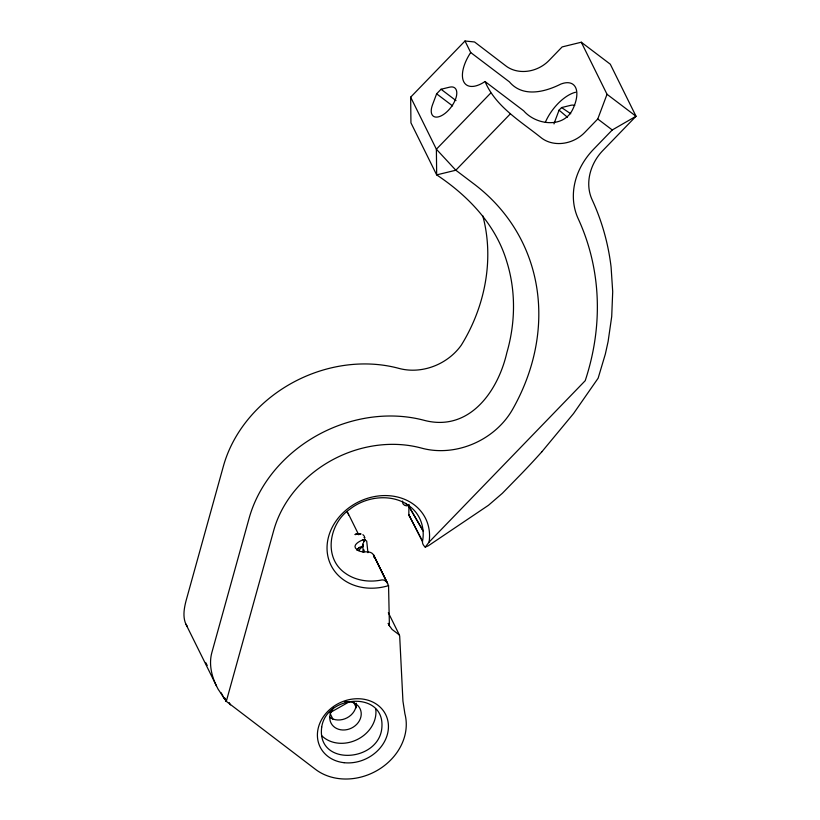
<?xml version="1.0" encoding="UTF-8"?>
<svg xmlns="http://www.w3.org/2000/svg" width="820" height="820" viewBox="0 0 820 820"><rect width="100%" height="100%" fill="white"/><g stroke="black" fill="none" stroke-linecap="round" stroke-linejoin="round"><path stroke-width="1.23" d="M410.133 517.594L408.811 514.704L408.954 504.423M482.754 215.721C494.573 259.386 484.876 307.162 461.26 345.21C447.658 364.346 422.023 374.514 399.135 368.446A132.02 111.592 -26.3 0 0 223.399 466.17L186.078 600.691C184.131 608.204 182.614 616.609 185.812 623.999L218.079 689.128L226.31 701.346L315.577 769.426A54.919 46.422 -26.3 0 0 379.024 769.355A54.919 46.422 -26.3 0 0 404.906 713.82L402.938 701.12L399.678 635.92L399.022 634.69L392.073 629.432L389.408 625.701L388.557 585.634L373.469 554.75C369.779 549.226 361.487 554.238 356.843 549.492C351.329 545.413 359.549 541.097 363.034 539.816L364.305 541.231L364.531 539.683L366.694 541.097L367.944 552.711M357.868 534.363L358.883 533.687L361.077 533.943L354.937 534.537L359.047 533.963M436.63 93.818L432.499 104.827A17.763 8.743 -52.9 0 0 438.444 116.86A17.763 8.743 -52.9 0 0 455.53 99.199A17.763 8.743 -52.9 0 0 449.585 87.176L441.037 89.257L436.63 93.818L452.599 105.913M574.748 105.493A16.718 8.231 -52.9 0 0 570.72 105.329L561.577 107.563L559.066 110.157L554.638 121.944A16.718 8.231 -52.9 0 0 554.002 123.912M465.001 41L470.7 52.531A32.39 15.939 -52.9 0 0 463.71 81.662A32.39 15.939 -52.9 0 0 485.03 81.518C495.649 106.641 520.413 121.114 540.872 137.504A31.344 26.496 -26.3 0 0 584.67 132.522L597.759 118.992L607.025 94.29L581.298 42.23L562.141 46.914L549.051 60.444A31.344 26.496 -26.3 0 1 505.243 65.426L474.554 41.974L465.001 41L410.656 97.17L410.943 122.846L436.67 174.896C468.066 195.724 495.782 224.588 506.719 261.426C516.026 290.967 515.462 323.121 506.832 352.743C497.976 391.335 469.481 431.73 424.862 420.506A132.02 111.592 -26.3 0 0 249.126 518.219L211.806 652.751C208.792 663.893 211.498 675.772 216.439 685.95M363.383 542.789L363.813 541.989M356.7 550.025L359.314 547.483L363.024 545.946L362.901 543.721L363.096 552.29L363.783 549.697L364.121 552.003M581.298 42.23L610.295 64.206L636.023 116.255L612.253 129.97L593.649 149.199A73.134 61.818 -26.3 0 0 578.223 218.766A287.348 242.884 -26.3 0 1 595.843 281.393A281.762 238.159 -26.3 0 1 585.203 380.716L429.075 542.112L425.242 547.135C423.643 545.7 422.156 543.629 422.495 541.364C424.504 531.329 422.29 520.495 415.945 512.387C400.027 492.625 368.744 494.214 350.048 509.087C329.281 522.914 322.834 557.436 345.015 573.026C355.48 580.683 369.266 582.589 381.782 579.955C383.832 579.596 385.748 580.878 386.948 582.425L373.561 555.037L387.665 583.512M363.034 539.816L364.305 541.231L365.474 539.909M541.794 451.861L573.528 413.567L598.139 378.194L605.345 354.066L608.102 341.571L611.71 316.53L612.704 291.623L611.084 267.043A308.238 260.545 -26.3 0 0 592.183 199.865C584.383 183.096 590.605 162.832 603.202 150.173L636.023 116.255L607.025 94.29M490.729 93.049L436.383 149.23L436.67 174.896L455.828 170.222L510.173 114.041M357.12 549.595L359.314 547.483M358.606 550.517L363.024 545.946M356.608 534.097L358.883 533.687L355.47 534.312M329.763 712.795L349.279 701.807M356.895 534.076L358.883 533.687M425.242 547.135L428.286 545.802L488.453 505.294L502.373 493.291L521.243 473.95A215.045 53.669 -42.8 0 0 541.764 451.871M357.479 534.199L358.822 534.015M363.393 539.755L364.531 539.683L364.869 540.524L364.746 539.734M356.321 534.107L356.987 534.291M561.577 107.563L570.761 113.765M597.759 118.992L612.253 129.97M470.7 52.531L509.353 81.815C522.73 97.744 544.726 92.147 560.747 84.122A32.39 15.939 -52.9 0 1 572.965 108.845C563.934 128.648 536.106 125.234 523.683 110.802L485.03 81.518M441.037 89.257L456.002 100.593M364.254 537.561L364.746 537.961L364.418 536.721M559.066 110.157L567.409 117.239M362.881 534.64L364.162 535.952M364.244 537.295L364.746 537.961M187.442 626.593L185.812 623.999M409.221 507.108L423.14 530.95L409.211 506.821M205.635 662.509L207.214 665.45M224.516 697.963L226.31 701.346L273.736 530.396A111.12 93.921 -26.3 0 1 421.654 448.14A73.134 61.818 -26.3 0 0 512.582 409.385A221.492 187.216 -26.3 0 0 474.257 184.182L455.828 170.222L436.383 149.23L410.656 97.17M408.842 514.95L422.495 541.364L408.811 514.704M221.215 692.838L224.034 698.404M348.09 513.279L358.709 534.773M388.332 612.683L399.494 635.233M353.625 702.207L356.382 707.773M330.316 713.902L333.063 719.478M229.272 702.648L230.389 704.882M224.721 698.035L226.31 701.346L225.418 698.989M373.469 554.75L373.838 557.231M363.926 539.693L364.305 541.231M356.269 703.232A16.195 13.684 -26.3 0 1 346.993 717.869A16.195 13.684 -26.3 0 1 329.537 717.172M344.748 701.817A16.195 13.684 -26.3 0 1 360.913 716.772A16.195 13.684 -26.3 0 1 338.639 729.298A16.195 13.684 -26.3 0 1 333.473 708.162M375.765 709.146A31.344 26.496 -26.3 0 1 357.151 739.599A31.344 26.496 -26.3 0 1 321.717 735.694M346.962 511.946A5.227 4.418 -26.3 0 1 348.49 514.97M388.557 585.634A52.767 44.598 -26.3 0 1 327.231 552.075A52.767 44.598 -26.3 0 1 379.578 495.844A52.767 44.598 -26.3 0 1 429.075 542.112M408.626 504.659A2.511 2.122 -26.3 0 1 405.818 503.295M408.432 505.632A5.227 4.418 -26.3 0 1 402.569 501.04M545.341 122.293A32.39 15.939 -52.9 0 1 575.63 92.23M321.707 727.114C316.377 766.218 376.985 762.487 381.659 729.513C386.989 690.399 326.38 694.14 321.707 727.114M389.408 625.701L388.28 623.425L389.408 625.701M344.072 762.692A36.572 30.914 -26.3 0 0 387.142 718.166A36.572 30.914 -26.3 0 0 327.549 711.596A36.572 30.914 -26.3 0 0 344.072 762.692"/></g></svg>
